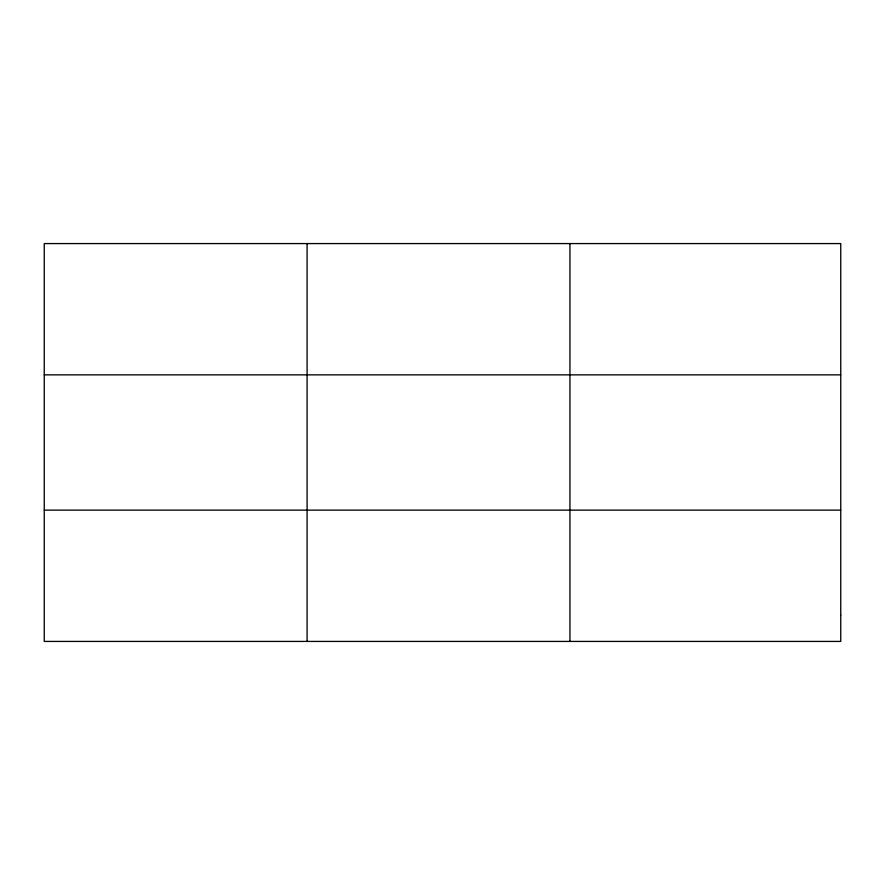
<?xml version="1.0" encoding="UTF-8"?>
<svg xmlns="http://www.w3.org/2000/svg" width="885" height="885" viewBox="0 0 885 885"><rect width="100%" height="100%" fill="white"/><g stroke="black" fill="none" stroke-linecap="round" stroke-linejoin="round"><path stroke-width="1.33" d="M307.095 243.574L307.095 641.426M569.94 243.574L569.94 641.426M44.25 374.864L840.75 374.864M44.25 510.136L840.75 510.136M840.75 615.163L840.75 641.426L44.25 641.426L44.25 243.574L840.75 243.574L840.75 615.163"/></g></svg>
